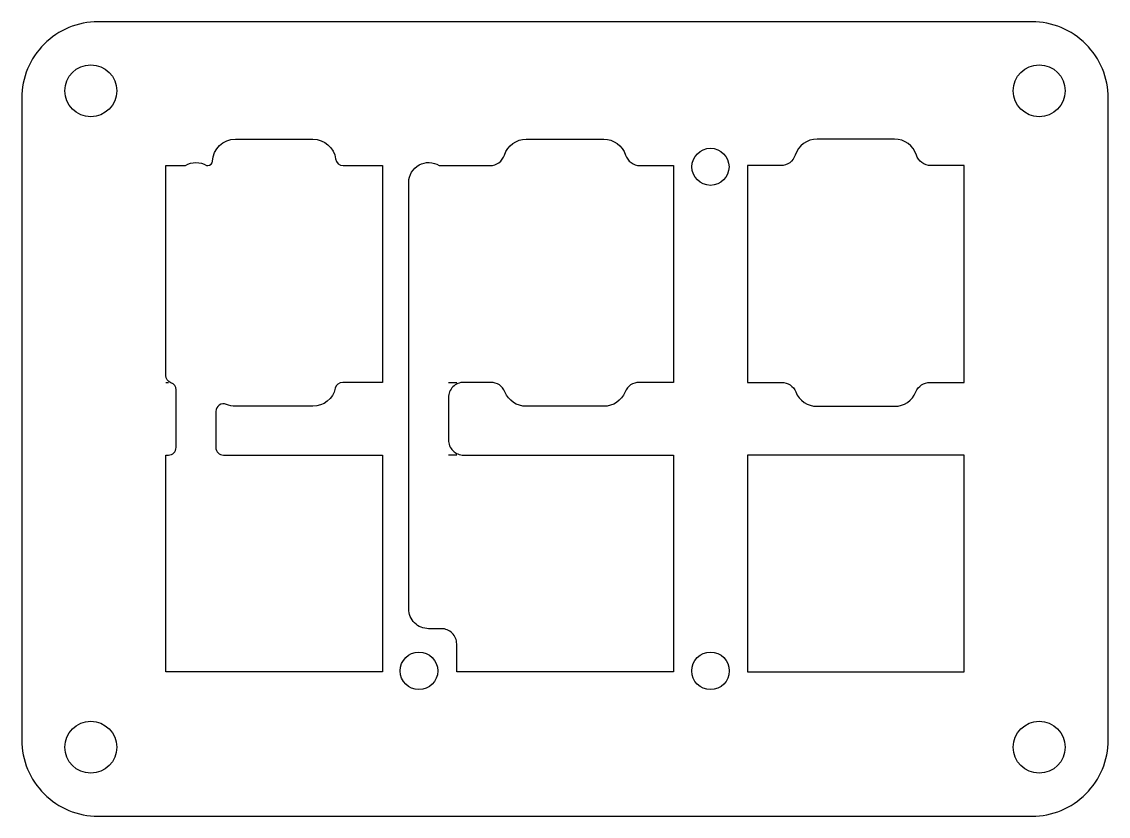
# Model space of a CAD drawing. Header units: millimetres. Extents: x -2.3 to 68.9, y -30.9 to 21.2.
import ezdxf

# ---------------------------------------------------------------- set-up
doc = ezdxf.new("R2010")
doc.units = ezdxf.units.MM
doc.layers.get('0').update_dxf_attribs({"linetype": 'CONTINUOUS'})

msp = doc.modelspace()

# ---------------------------------------------------------------- linework, layer by layer
for p, q in [((7.165, -2.434), (7.344, -2.434)), ((25.684, -2.434), (26.22, -2.434)), ((26.222, -7.202), (25.684, -7.202))]:
    msp.add_line(p, q)
for points in [[(-2.269, -25.86, 0.414214), (2.731, -30.86), (63.9, -30.86, 0.414214), (68.9, -25.86), (68.9, 16.19, 0.414214), (63.9, 21.19), (24.082, 21.19), (10.446, 21.19), (2.731, 21.19, 0.414214), (-2.269, 16.19)], [(7.344, -7.202, 0.414214), (7.844, -6.702), (7.844, -2.934, 0.321395), (7.505, -2.46, -0.321395), (7.165, -1.987), (7.165, 11.766), (8.448, 11.766, -0.290063), (9.84, 11.766), (9.926, 11.766, 0.402857), (10.226, 12.055, -0.402857), (11.725, 13.496), (16.805, 13.496, -0.375078), (18.291, 12.199, 0.375078), (18.787, 11.766), (21.365, 11.766), (21.365, -2.434), (18.758, -2.434, 0.352105), (18.27, -2.826, -0.352105), (16.805, -4.004), (11.725, -4.004, -0.100617), (11.139, -3.885, 0.537221), (10.444, -4.345), (10.444, -6.702, 0.414214), (10.944, -7.202), (21.367, -7.202), (21.367, -21.402), (7.167, -21.402), (7.167, -7.202)], [(25.684, -6.202, 0.414214), (26.684, -7.202), (40.422, -7.202), (40.422, -21.402), (26.222, -21.402), (26.222, -19.572, 0.414214), (25.222, -18.572), (24.384, -18.572, -0.414214), (23.084, -17.272), (23.084, 10.668, -0.59111), (25.08, 11.766), (26.22, 11.766), (28.396, 11.766, 0.325209), (29.348, 12.458, -0.325209), (30.775, 13.496), (35.855, 13.496, -0.325209), (37.282, 12.458, 0.325209), (38.233, 11.766), (40.42, 11.766), (40.42, -2.434), (38.176, -2.434, 0.30652), (37.247, -3.062, -0.30652), (35.855, -4.004), (30.775, -4.004, -0.30652), (29.383, -3.062, 0.30652), (28.454, -2.434), (26.684, -2.434, 0.414214), (25.684, -3.434)], [(59.47, 11.766), (57.283, 11.766, -0.325209), (56.332, 12.458, 0.325209), (54.905, 13.496), (49.825, 13.496, 0.325209), (48.398, 12.458, -0.325209), (47.446, 11.766), (45.27, 11.766), (45.27, -2.434), (47.504, -2.434, -0.30652), (48.433, -3.062, 0.30652), (49.825, -4.004), (54.905, -4.004, 0.30652), (56.297, -3.062, -0.30652), (57.226, -2.434), (59.47, -2.434)]]:
    msp.add_lwpolyline(points, format="xyb", close=True)
msp.add_lwpolyline([(45.272, -21.402), (59.472, -21.402), (59.472, -7.202), (45.272, -7.202)], close=True)
for centre, radius in [((2.256, 16.665), 1.7), ((64.375, 16.665), 1.7), ((42.845, 11.686), 1.215), ((23.749, -21.336), 1.23), ((42.847, -21.336), 1.23), ((2.256, -26.335), 1.7), ((64.375, -26.335), 1.7)]:
    msp.add_circle(centre, radius)

doc.saveas('drawing.dxf')
